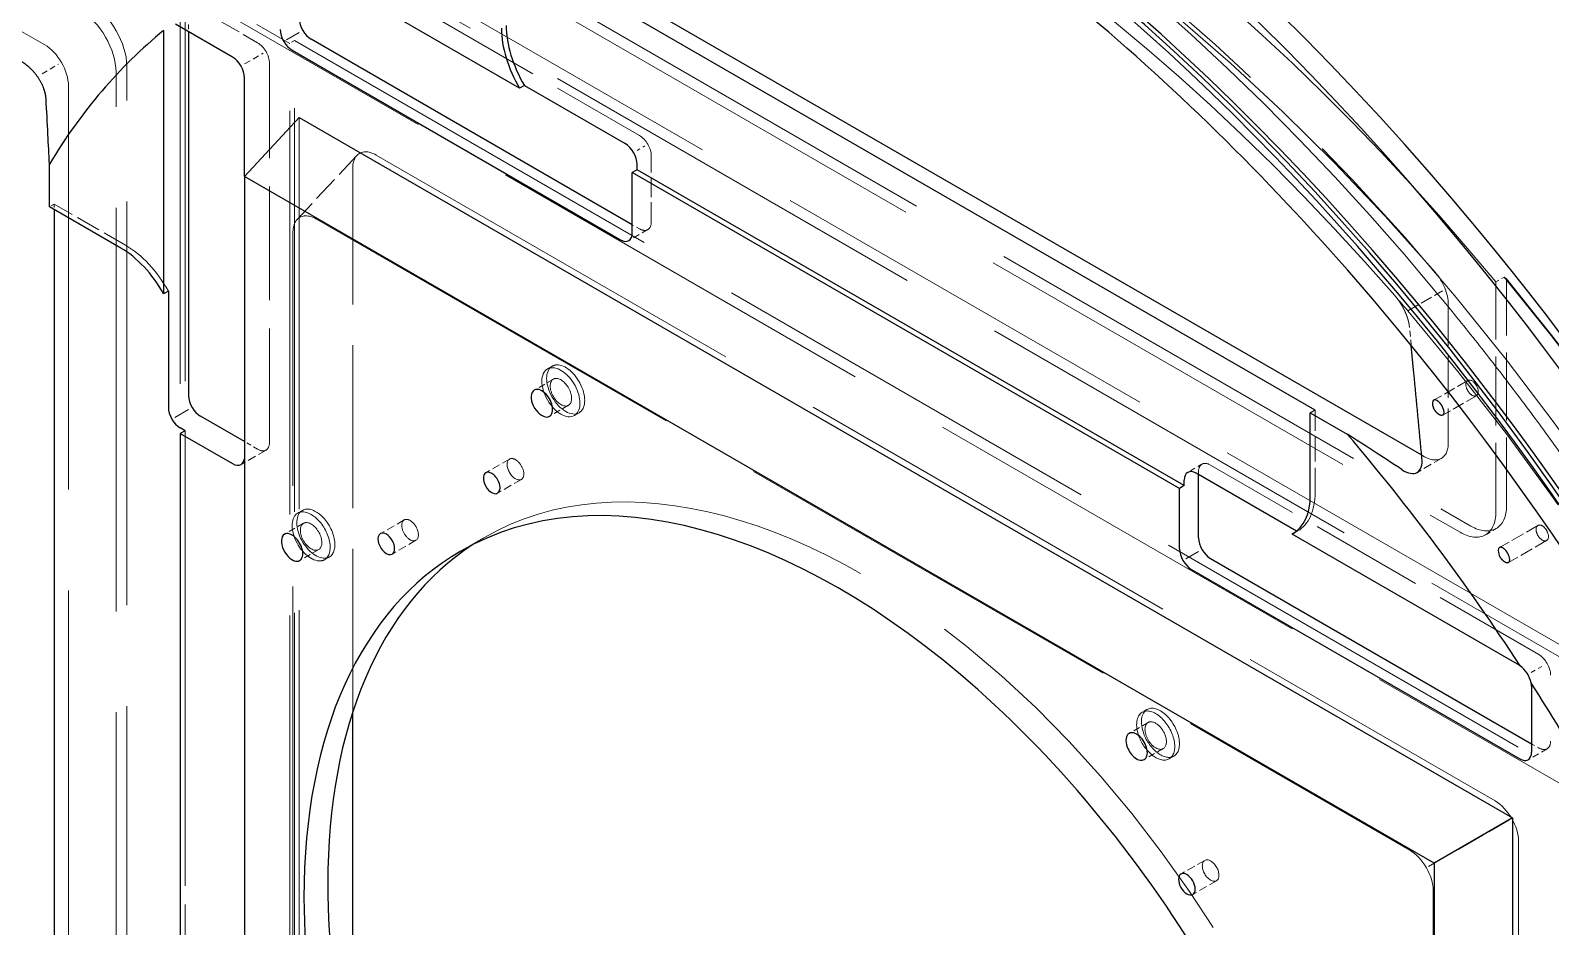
# Model space of a CAD drawing. Extents: x 0 to 894, y -8 to 586.
# Drawn here: x 54.64 to 99.82, y 524.55 to 551.19 of the extents above; entities that cross this region are included whole.
import ezdxf

# ---------------------------------------------------------------- set-up
doc = ezdxf.new("R2010")
doc.units = 0
doc.linetypes.add('DASHED', pattern=[15, 12, -3])
doc.layers.get('0').update_dxf_attribs({"lineweight": 13})

msp = doc.modelspace()

# ---------------------------------------------------------------- linework, layer by layer
at = {"color": 7, "linetype": 'DASHED', "lineweight": 13}
for p, q in [((106.6832, 528.7569), (55.7715, 558.1508)), ((100.6021, 532.6353), (62.489, 554.6399)), ((55.7715, 554.3949), (106.6832, 525.001)), ((59.0949, 552.6803), (59.0949, 508.6711)), ((59.2363, 552.7619), (59.2363, 508.7528)), ((70.2672, 551.7821), (97.1372, 536.2687)), ((70.5854, 551.9658), (97.4554, 536.4524)), ((62.3476, 506.7932), (62.3476, 550.8023)), ((62.489, 550.884), (100.6021, 528.8794)), ((62.489, 506.8748), (62.489, 550.884)), ((57.1857, 518.9181), (57.1857, 549.945)), ((57.5039, 519.1019), (57.5039, 550.1287)), ((55.7715, 549.5368), (55.7715, 520.9594)), ((62.6304, 506.9565), (62.6304, 548.5978)), ((64.9164, 547.4836), (98.1746, 528.282)), ((63.14, 545.5798), (95.6377, 526.8173)), ((62.4437, 507.6527), (62.4437, 545.1778)), ((98.871, 488.6726), (98.871, 527.0759)), ((96.334, 488.0861), (96.334, 525.6112))]:
    msp.add_line(p, q, dxfattribs=at)
at = {"color": 7, "linetype": 'DASHED', "lineweight": 13, "ltscale": 0.281691}
for p, q in [((62.984, 553.7009), (72.742, 548.0671)), ((61.7465, 538.9427), (61.7465, 550.2104)), ((99.4707, 532.6353), (89.7126, 538.2691))]:
    msp.add_line(p, q, dxfattribs=at)
at = {"color": 7, "lineweight": 25}
for p, q in [((69.1818, 549.4694), (62.4183, 553.3743)), ((95.9933, 538.5621), (71.3278, 552.8028)), ((92.8239, 539.9021), (70.9036, 552.5578)), ((60.6505, 550.3941), (58.9535, 551.3739)), ((58.5999, 551.1883), (58.6003, 551.1886)), ((58.5999, 551.1698), (58.5999, 543.3599)), ((59.3424, 551.1493), (59.3424, 540.3308)), ((72.5299, 545.4135), (62.984, 550.9248)), ((62.4183, 550.5982), (72.1764, 544.9644)), ((61.0041, 546.8548), (61.0041, 549.7817)), ((69.3232, 549.551), (69.1818, 549.4694)), ((69.3232, 549.551), (72.3178, 547.8221)), ((62.6304, 548.5978), (60.9996, 546.85)), ((62.6304, 548.5978), (98.6929, 527.7771)), ((55.2058, 545.9442), (55.2058, 547.213)), ((72.6713, 547.0465), (72.6713, 547.2098)), ((96.3639, 526.4325), (60.9996, 546.85)), ((60.9996, 546.85), (60.9996, 506.0149)), ((72.6713, 547.0465), (72.5299, 546.9648)), ((88.7934, 537.5751), (72.5299, 546.9648)), ((72.5299, 545.1685), (72.5299, 546.9648)), ((88.9348, 537.6567), (72.6713, 547.0465)), ((57.3271, 544.7194), (55.2058, 545.9442)), ((55.3472, 545.8625), (55.3472, 520.7144)), ((58.7413, 543.4416), (58.5999, 543.3599)), ((58.7413, 543.4416), (58.7413, 539.9838)), ((95.7608, 541.0023), (95.6812, 541.826)), ((60.9996, 538.9657), (59.6959, 539.7184)), ((92.8239, 539.9021), (92.6825, 539.8205)), ((92.6825, 537.371), (92.6825, 539.8205)), ((92.6825, 539.8205), (93.7813, 539.1861)), ((59.2363, 539.2897), (59.0949, 539.3714)), ((59.2363, 539.2897), (59.0949, 539.2081)), ((59.0949, 539.2081), (59.0949, 520.4287)), ((59.0949, 539.2081), (60.6505, 538.3099)), ((88.9348, 537.6567), (88.9348, 537.82)), ((92.273, 536.301), (89.2883, 538.0242)), ((89.3591, 536.1054), (89.3591, 537.9833)), ((88.9348, 537.6567), (88.7934, 537.5751)), ((88.7934, 535.7788), (88.7934, 537.5751)), ((92.1874, 536.2401), (92.1415, 536.2136)), ((98.905, 532.3087), (92.1415, 536.2136)), ((89.7126, 535.493), (99.2585, 529.9817)), ((89.1469, 535.1664), (98.905, 529.5326)), ((98.921, 532.2994), (98.9215, 532.2987)), ((99.2585, 531.7769), (99.2501, 531.7902)), ((99.2585, 531.6963), (99.2585, 529.7367)), ((64.2201, 519.8479), (64.2201, 530.9314)), ((98.6929, 527.7771), (96.3639, 526.4325)), ((98.6929, 527.7771), (98.6929, 486.1358)), ((96.3639, 526.4325), (96.3639, 485.5974))]:
    msp.add_line(p, q, dxfattribs=at)
at = {"color": 7, "linetype": 'DASHED', "lineweight": 13, "ltscale": 0.103034}
for p, q in [((51.4952, 552.8222), (55.0644, 550.7615)), ((96.7837, 543.0437), (96.7837, 538.9223))]:
    msp.add_line(p, q, dxfattribs=at)
at = {"color": 7, "linetype": 'DASHED', "lineweight": 13, "ltscale": 0.093897}
msp.add_line((62.3476, 550.8023), (59.0949, 552.6803), dxfattribs=at)
at = {"color": 7, "linetype": 'DASHED', "lineweight": 13, "ltscale": 0.04899}
for p, q in [((59.6959, 551.8025), (61.393, 550.8228)), ((73.0956, 545.4951), (73.0956, 547.4547))]:
    msp.add_line(p, q, dxfattribs=at)
at = {"color": 7, "linetype": 'DASHED', "lineweight": 13, "ltscale": 0.011227}
msp.add_line((59.3424, 551.5984), (59.3424, 551.1493), dxfattribs=at)
at = {"color": 7, "linetype": 'DASHED', "lineweight": 13, "ltscale": 6.1e-05}
msp.add_line((57.1884, 551.1713), (57.1905, 551.1726), dxfattribs=at)
at = {"color": 7, "lineweight": 13}
for p, q in [((62.6304, 551.1289), (62.2549, 550.9121)), ((59.3424, 539.9225), (58.9315, 539.6853)), ((89.3591, 535.6972), (88.9835, 535.4803))]:
    msp.add_line(p, q, dxfattribs=at)
at = {"color": 7, "linetype": 'DASHED', "lineweight": 13, "ltscale": 0.004082}
for p, q in [((62.489, 550.884), (62.3476, 550.8023)), ((55.3472, 546.0258), (55.2058, 545.9442)), ((55.3472, 546.0258), (55.3472, 545.8625)), ((70.15, 541.2073), (70.0086, 541.1256)), ((70.95, 539.8217), (70.8086, 539.74)), ((62.7254, 536.9207), (62.584, 536.839)), ((92.3061, 536.3082), (92.1647, 536.2265)), ((63.5254, 535.5351), (63.384, 535.4534)), ((87.8277, 531.0011), (87.6863, 530.9194)), ((88.6277, 529.6155), (88.4863, 529.5338))]:
    msp.add_line(p, q, dxfattribs=at)
at = {"color": 7, "linetype": 'DASHED', "lineweight": 13, "ltscale": 0.015944}
msp.add_line((61.0041, 550.19), (61.5564, 550.5088), dxfattribs=at)
at = {"color": 7, "linetype": 'DASHED', "lineweight": 13, "ltscale": 0.014089}
msp.add_line((54.9897, 549.9019), (55.4778, 550.1837), dxfattribs=at)
at = {"color": 7, "linetype": 'DASHED', "lineweight": 13, "ltscale": 0.006758}
msp.add_line((72.6713, 547.618), (72.9054, 547.7532), dxfattribs=at)
at = {"color": 7, "linetype": 'DASHED', "lineweight": 13, "ltscale": 0.065097}
msp.add_line((64.3459, 547.4732), (62.5695, 545.5693), dxfattribs=at)
at = {"color": 7, "linetype": 'DASHED', "lineweight": 13, "ltscale": 0.208518}
msp.add_line((61.0041, 538.5141), (61.0041, 546.8548), dxfattribs=at)
at = {"color": 7, "linetype": 'DASHED', "lineweight": 13, "ltscale": 0.403755}
msp.add_line((64.2201, 530.9314), (64.2201, 547.0816), dxfattribs=at)
at = {"color": 7, "linetype": 'DASHED', "lineweight": 13, "ltscale": 0.061237}
for p, q in [((57.4685, 544.8011), (55.3472, 546.0258)), ((92.8239, 537.4526), (92.8239, 539.9021))]:
    msp.add_line(p, q, dxfattribs=at)
at = {"color": 7, "linetype": 'DASHED', "lineweight": 13, "ltscale": 0.006124}
for p, q in [((72.742, 545.291), (72.5299, 545.4135)), ((99.2585, 529.9817), (99.4707, 529.8592))]:
    msp.add_line(p, q, dxfattribs=at)
at = {"color": 7, "linetype": 'DASHED', "lineweight": 13, "ltscale": 0.01633}
for p, q in [((72.992, 545.2662), (72.4264, 544.9396)), ((70.1836, 540.8225), (69.6179, 540.4959)), ((70.6336, 540.0431), (70.0679, 539.7165)), ((62.759, 536.5359), (62.1933, 536.2093)), ((63.209, 535.7565), (62.6433, 535.4299)), ((87.8613, 530.6163), (87.2956, 530.2897)), ((88.3113, 529.8369), (87.7456, 529.5103)), ((99.7207, 529.8344), (99.155, 529.5078))]:
    msp.add_line(p, q, dxfattribs=at)
at = {"color": 7, "linetype": 'DASHED', "lineweight": 13, "ltscale": 0.007144}
msp.add_line((98.1979, 543.7098), (98.4454, 543.8527), dxfattribs=at)
at = {"color": 7, "linetype": 'DASHED', "lineweight": 13, "ltscale": 0.170718}
msp.add_line((98.1979, 536.8811), (98.1979, 543.7098), dxfattribs=at)
at = {"color": 7, "linetype": 'DASHED', "lineweight": 13, "ltscale": 0.002198}
msp.add_line((98.5161, 543.8004), (98.4454, 543.8527), dxfattribs=at)
at = {"color": 7, "linetype": 'DASHED', "lineweight": 13, "ltscale": 0.16839}
msp.add_line((98.5161, 537.0648), (98.5161, 543.8004), dxfattribs=at)
at = {"color": 7, "linetype": 'DASHED', "lineweight": 13, "ltscale": 0.029596}
msp.add_line((95.5811, 542.8542), (96.6064, 543.4462), dxfattribs=at)
at = {"color": 7, "linetype": 'DASHED', "lineweight": 13, "ltscale": 0.013822}
msp.add_line((95.6812, 541.826), (95.6278, 542.3763), dxfattribs=at)
at = {"color": 7, "linetype": 'DASHED', "lineweight": 13, "ltscale": 0.029252}
msp.add_line((97.3608, 540.7805), (96.3475, 540.1954), dxfattribs=at)
at = {"color": 7, "linetype": 'DASHED', "lineweight": 13, "ltscale": 0.028927}
msp.add_line((97.6208, 540.3301), (96.6187, 539.7516), dxfattribs=at)
at = {"color": 7, "linetype": 'DASHED', "lineweight": 13, "ltscale": 0.469486}
msp.add_line((59.2363, 539.2897), (59.2363, 520.5103), dxfattribs=at)
at = {"color": 7, "linetype": 'DASHED', "lineweight": 13, "ltscale": 0.021433}
msp.add_line((61.643, 538.7138), (60.9005, 538.2852), dxfattribs=at)
at = {"color": 7, "linetype": 'DASHED', "lineweight": 13, "ltscale": 0.011355}
msp.add_line((61.393, 538.7386), (60.9996, 538.9657), dxfattribs=at)
at = {"color": 7, "linetype": 'DASHED', "lineweight": 13, "ltscale": 0.020412}
for p, q in [((68.8828, 538.4462), (68.1757, 538.0379)), ((69.2328, 537.84), (68.5257, 537.4317)), ((65.7502, 536.6375), (65.0431, 536.2293)), ((66.1002, 536.0313), (65.3931, 535.6231)), ((67.4313, 535.709), (68.1384, 536.1173)), ((89.5449, 526.5169), (88.8377, 526.1087)), ((89.8949, 525.9107), (89.1878, 525.5025))]:
    msp.add_line(p, q, dxfattribs=at)
at = {"color": 7, "linetype": 'DASHED', "lineweight": 13, "ltscale": 0.012247}
msp.add_line((89.4626, 538.2939), (89.0383, 538.0489), dxfattribs=at)
at = {"color": 7, "linetype": 'DASHED', "lineweight": 13, "ltscale": 0.020712}
msp.add_line((96.5766, 538.4645), (95.8591, 538.0503), dxfattribs=at)
at = {"color": 7, "linetype": 'DASHED', "lineweight": 13, "ltscale": 0.002403}
msp.add_line((96.0766, 538.5141), (95.9933, 538.5621), dxfattribs=at)
at = {"color": 7, "linetype": 'DASHED', "lineweight": 13, "ltscale": 0.002041}
msp.add_line((89.3591, 537.9833), (89.3591, 538.065), dxfattribs=at)
at = {"color": 7, "linetype": 'DASHED', "lineweight": 13, "ltscale": 0.009186}
msp.add_line((98.2054, 536.3781), (97.8872, 536.1944), dxfattribs=at)
at = {"color": 7, "linetype": 'DASHED', "lineweight": 13, "ltscale": 0.032983}
msp.add_line((99.4467, 536.4735), (98.3042, 535.8138), dxfattribs=at)
at = {"color": 7, "linetype": 'DASHED', "lineweight": 13, "ltscale": 0.002756}
msp.add_line((92.2829, 536.2953), (92.1874, 536.2401), dxfattribs=at)
at = {"color": 7, "linetype": 'DASHED', "lineweight": 13, "ltscale": 0.000286}
msp.add_line((92.2829, 536.2953), (92.273, 536.301), dxfattribs=at)
at = {"color": 7, "linetype": 'DASHED', "lineweight": 13, "ltscale": 0.032781}
msp.add_line((99.7068, 536.0231), (98.5712, 535.3675), dxfattribs=at)
at = {"color": 7, "linetype": 'DASHED', "lineweight": 13, "ltscale": 0.011103}
msp.add_line((99.2494, 532.0993), (99.6341, 532.3214), dxfattribs=at)
at = {"color": 7, "linetype": 'DASHED', "lineweight": 13, "ltscale": 0.06881}
msp.add_line((96.198, 526.3368), (98.5817, 527.7129), dxfattribs=at)
at = {"color": 7, "lineweight": 25}
msp.add_lwpolyline([(96.0019, 538.471, 0.000517), (95.7608, 541.0023)], format="xyb", dxfattribs=at)
for centre, radius, start, end in [((-337.5932, 527.9439), 393.2714, 2.937261, 3.091376), ((-322.605, 528.7143), 378.2634, 2.803133, 2.937069), ((-111.0795, 221.3423), 378.1436, 57.06291, 57.196888), ((-119.2861, 208.6765), 393.2357, 56.908642, 57.062771)]:
    msp.add_arc(centre, radius, start, end, dxfattribs=at)
for centre, major_axis, ratio, start_param, end_param in [((78.8232, 516.3054), (27.8, -48.151), 0.57735, 1.8561945, 3.141611), ((78.2575, 515.9788), (27.8, -48.151), 0.57735, 1.8561945, 3.141611), ((78.1514, 515.9175), (26, -45.0333), 0.57735, 0.0000184, 3.141611), ((78.2575, 515.9788), (26, -45.0333), 0.57735, 1.8561945, 3.141611), ((78.0807, 515.8767), (25.375, -43.9508), 0.57735, 2.3559928, 7.0688158), ((78.0807, 515.8767), (25.95, -44.9467), 0.57735, 5.4975854, 10.2104084), ((78.2575, 515.9788), (27.8, -48.151), 0.57735, 3.141611, 6.2832037), ((78.0807, 515.8767), (25.375, -43.9508), 0.57735, 1.8561945, 2.3559928), ((80.0252, 516.9994), (24, -41.5692), 0.57735, 3.4637961, 5.0216681), ((62.984, 551.3331), (0.25, -0.433), 0.57735, 3.9269908, 5.4977871), ((70.4086, 550.2308), (1.25, -2.1651), 0.57735, 3.9269908, 4.7307931), ((70.55, 550.3124), (-1.25, 2.1651), 0.57735, 0.7853982, 1.5892005), ((80.6616, 517.3668), (20.25, -35.074), 0.57735, 3.2356163, 3.4511086), ((58.9535, 550.9656), (0.25, -0.433), 0.57735, 3.8803299, 3.9269908), ((62.4183, 551.0065), (0.25, -0.433), 0.57735, 3.9269908, 5.4977871), ((60.6505, 549.9858), (0.25, -0.433), 0.57735, 0.7853982, 2.3561945), ((72.3178, 547.4139), (-0.25, 0.433), 0.57735, 3.9269908, 5.4977871), ((72.1764, 545.3726), (0.25, -0.433), 0.57735, 5.4977871, 6.2831853), ((72.1764, 545.3726), (0.25, -0.433), 0.57735, 0, 0.7853982), ((78.2575, 515.9788), (27.8, -48.151), 0.57735, 0.0000184, 1.8561945), ((78.8232, 516.3054), (27.8, -48.151), 0.57735, 0.0000184, 1.8561945), ((57.3271, 542.6782), (1.25, -2.1651), 0.57735, 1.5523922, 2.3561945), ((78.2575, 515.9788), (26, -45.0333), 0.57735, 0.0000184, 1.8561945), ((78.0807, 515.8767), (25.375, -43.9508), 0.57735, 0.7856305, 1.8561945), ((69.8429, 540.1062), (-0.225, 0.3897), 0.57735, 0.0000291, 2.8561945), ((69.8429, 540.1062), (-0.225, 0.3897), 0.57735, 3.1416217, 6.2832144), ((59.0949, 539.7796), (-0.25, 0.433), 0.57735, 0.7853982, 2.3561945), ((59.6959, 540.1266), (0.25, -0.433), 0.57735, 3.9269908, 5.4977871), ((96.4834, 539.9733), (0.1377, -0.2211), 0.482067, 3.1255376, 4.4098217), ((96.4834, 539.9733), (0.1369, -0.2207), 0.482383, 6.2680043, 7.5543133), ((69.8429, 540.1062), (-0.225, 0.3897), 0.57735, 2.8561945, 3.1416217), ((80.6616, 517.3668), (20.25, -35.074), 0.57735, 1.66482, 1.8803122), ((60.6505, 538.7182), (0.25, -0.433), 0.57735, 5.4977871, 6.2831853), ((60.6505, 538.7182), (0.25, -0.433), 0.57735, 0, 0.6266813), ((95.3408, 538.9014), (0.5244, -0.8475), 0.4828, 6.2684614, 7.0554137), ((78.6817, 516.2237), (-11.25, 19.4856), 0.57735, 3.1416325, 6.2832252), ((68.3507, 537.7348), (-0.175, 0.3031), 0.57735, 0.0000291, 1.2853982), ((68.3507, 537.7348), (-0.175, 0.3031), 0.57735, 1.2853982, 3.1416217), ((68.3507, 537.7348), (-0.175, 0.3031), 0.57735, 3.1416217, 6.2832144), ((89.2883, 537.6159), (-0.25, 0.433), 0.57735, 0, 0.7853982), ((89.2883, 537.6159), (-0.25, 0.433), 0.57735, 5.4977871, 6.2831853), ((95.334, 538.9116), (0.5313, -0.8576), 0.479956, 5.4863897, 6.2683165), ((90.9147, 538.3916), (1.25, -2.1651), 0.57735, 0.000016, 0.7853982), ((78.0807, 515.8767), (25.95, -44.9467), 0.57735, 3.9272231, 4.9977871), ((62.4183, 535.8196), (-0.225, 0.3897), 0.57735, 0.0000291, 2.8561945), ((62.4183, 535.8196), (-0.225, 0.3897), 0.57735, 3.1416217, 6.2832144), ((79.3888, 516.632), (11.25, -19.4856), 0.57735, 3.1730248, 3.9269908), ((65.2181, 535.9262), (-0.175, 0.3031), 0.57735, 0.0001016, 3.1416943), ((65.2181, 535.9262), (-0.175, 0.3031), 0.57735, 4.6887902, 6.2832869), ((65.2181, 535.9262), (-0.175, 0.3031), 0.57735, 3.1416943, 4.6887902), ((89.7126, 535.9013), (0.25, -0.433), 0.57735, 3.9269908, 5.4977871), ((90.9147, 538.3916), (1.25, -2.1651), 0.57735, 6.2647812, 6.2832013), ((78.6817, 516.2237), (-11.25, 19.4856), 0.57735, 0.0000398, 0.7853982), ((89.1469, 535.5747), (0.25, -0.433), 0.57735, 3.9269908, 5.4977871), ((98.4381, 535.5904), (0.135, -0.2227), 0.480202, 3.1314678, 4.4156805), ((98.4381, 535.5904), (0.1341, -0.2223), 0.480718, 6.2739618, 7.560494), ((62.4183, 535.8196), (-0.225, 0.3897), 0.57735, 2.8561945, 3.1416217), ((98.905, 531.9004), (0.25, -0.433), 0.57735, 2.3095336, 2.3561945), ((98.938, 531.9194), (0.2549, -0.4307), 0.481298, 1.0006616, 2.3037759), ((98.905, 531.9004), (0.25, -0.433), 0.57735, 0.7853982, 1.0050775), ((80.6616, 517.3668), (20.25, -35.074), 0.57735, 1.4921706, 1.6494221), ((87.5206, 529.9), (-0.225, 0.3897), 0.57735, 0.0000291, 1.2853982), ((87.5206, 529.9), (-0.225, 0.3897), 0.57735, 3.1416217, 6.2832144), ((87.5206, 529.9), (-0.225, 0.3897), 0.57735, 1.2853982, 3.1416217), ((98.905, 529.9409), (0.25, -0.433), 0.57735, 0, 0.7853982), ((98.905, 529.9409), (0.25, -0.433), 0.57735, 5.4977871, 6.2831853), ((89.0128, 525.8056), (-0.175, 0.3031), 0.57735, 0.0001016, 3.1179939), ((89.0128, 525.8056), (-0.175, 0.3031), 0.57735, 3.1416943, 6.2832869), ((79.3888, 516.632), (11.25, -19.4856), 0.57735, 3.9269908, 6.2517532), ((89.0128, 525.8056), (-0.175, 0.3031), 0.57735, 3.1179939, 3.1416943), ((78.6817, 516.2237), (-11.25, 19.4856), 0.57735, 0.7853982, 3.1416325)]:
    msp.add_ellipse(centre, major_axis=major_axis, ratio=ratio, start_param=start_param, end_param=end_param, dxfattribs=at)
at = {"color": 7, "linetype": 'DASHED', "lineweight": 13}
for centre, major_axis, ratio, start_param, end_param in [((78.8232, 516.3054), (27.8, -48.151), 0.57735, 3.141611, 6.2832037), ((81.2273, 517.6934), (25, -43.3013), 0.57735, 1.8555398, 2.7031114), ((78.2575, 515.9788), (26, -45.0333), 0.57735, 3.141611, 6.2832037), ((81.2273, 517.6934), (24, -41.5692), 0.57735, 1.8929997, 2.6586575), ((80.1667, 517.081), (25, -43.3013), 0.57735, 3.141611, 6.2832037), ((79.3364, 516.8704), (25.7423, -44.2212), 0.572459, 1.8525811, 2.3560987), ((80.1667, 517.081), (25, -43.3013), 0.57735, 0.7856305, 2.3559928), ((80.0252, 516.9994), (24, -41.5692), 0.57735, 1.8929997, 2.3559928), ((56.125, 550.5574), (0.75, -1.299), 0.57735, 0.7853982, 2.3561945), ((56.4432, 550.7411), (0.75, -1.299), 0.57735, 0.7853982, 2.3561945), ((61.393, 550.4145), (0.25, -0.433), 0.57735, 0.7853982, 2.3561945), ((55.0644, 549.945), (0.5, -0.866), 0.57735, 0.7853982, 2.3561945), ((72.742, 547.6588), (0.25, -0.433), 0.57735, 0.7853982, 2.3561945), ((64.9382, 546.642), (0.5154, -0.8926), 0.560183, 3.3109238, 3.9118397), ((64.9381, 546.6419), (0.5153, -0.8927), 0.560168, 2.3713505, 3.310965), ((63.1618, 544.7382), (0.5154, -0.8926), 0.560183, 3.3109238, 3.9118397), ((63.1617, 544.7381), (0.5153, -0.8927), 0.560168, 2.3713505, 3.310965), ((72.742, 545.6992), (0.25, -0.433), 0.57735, 0, 0.7853982), ((72.742, 545.6992), (0.25, -0.433), 0.57735, 5.4977871, 6.2831853), ((57.4685, 542.7599), (-1.25, 2.1651), 0.57735, 4.6939848, 5.4977871), ((96.0766, 543.4519), (0.5, -0.866), 0.57735, 0.7853982, 1.8929997), ((81.4748, 517.8363), (25, -43.3013), 0.57735, 1.1323151, 1.8555398), ((81.5455, 517.8771), (24.95, -43.2147), 0.57735, 1.1330397, 1.8544429), ((80.0252, 516.9994), (-24, 41.5692), 0.57735, 5.0216681, 5.0345924), ((80.0252, 516.9994), (24, -41.5692), 0.57735, 1.0878612, 1.8800754), ((70.4086, 540.4328), (-0.4, 0.6928), 0.57735, 0.0000291, 3.1416217), ((70.55, 540.5145), (-0.4, 0.6928), 0.57735, 0.0000291, 3.1416217), ((70.4086, 540.4328), (-0.4, 0.6928), 0.57735, 5.9977871, 6.2832144), ((70.4086, 540.4328), (-0.4, 0.6928), 0.57735, 3.1416217, 5.9977871), ((70.55, 540.5145), (-0.4, 0.6928), 0.57735, 5.9977871, 6.2832144), ((70.55, 540.5145), (-0.4, 0.6928), 0.57735, 3.1416217, 5.9977871), ((70.4086, 540.4328), (-0.225, 0.3897), 0.57735, 0.0000291, 3.1416217), ((70.4086, 540.4328), (-0.225, 0.3897), 0.57735, 5.9977871, 6.2832144), ((70.4086, 540.4328), (-0.225, 0.3897), 0.57735, 3.1416217, 5.9977871), ((97.4908, 540.5553), (0.13, -0.2252), 0.57735, 3.1416217, 4.4269908), ((97.4908, 540.5553), (0.13, -0.2252), 0.57735, 4.4269908, 6.2832144), ((97.4908, 540.5553), (0.13, -0.2252), 0.57735, 0.0000291, 3.1416217), ((61.393, 539.1469), (0.25, -0.433), 0.57735, 5.4977871, 6.2831853), ((61.393, 539.1469), (0.25, -0.433), 0.57735, 0, 0.7853982), ((96.0766, 539.3306), (0.5, -0.866), 0.57735, 0, 0.7853982), ((60.6505, 538.7182), (0.25, -0.433), 0.57735, 0.6266813, 0.7853982), ((79.3888, 516.632), (11.25, -19.4856), 0.57735, 0.0000398, 3.1416325), ((69.0578, 538.1431), (-0.175, 0.3031), 0.57735, 0.0000291, 3.1416217), ((69.0578, 538.1431), (-0.175, 0.3031), 0.57735, 4.4269908, 6.2832144), ((69.0578, 538.1431), (-0.175, 0.3031), 0.57735, 3.1416217, 4.4269908), ((89.7126, 537.8609), (0.25, -0.433), 0.57735, 3.1415927, 3.9269908), ((89.7126, 537.8609), (0.25, -0.433), 0.57735, 2.3561945, 3.1415927), ((96.0766, 539.3306), (0.5, -0.866), 0.57735, 5.4977871, 6.2831853), ((91.0561, 538.4732), (-1.25, 2.1651), 0.57735, 3.1416087, 3.9269908), ((78.1514, 515.9175), (26, -45.0333), 0.57735, 3.9272231, 5.4975854), ((62.984, 536.1462), (-0.4, 0.6928), 0.57735, 0.0000291, 2.8561945), ((63.1254, 536.2279), (-0.4, 0.6928), 0.57735, 0.0000291, 2.8561945), ((62.984, 536.1462), (-0.4, 0.6928), 0.57735, 3.1416217, 6.2832144), ((63.1254, 536.2279), (-0.4, 0.6928), 0.57735, 3.1416217, 6.2832144), ((97.1372, 537.4934), (0.75, -1.299), 0.57735, 0, 0.7853982), ((97.4554, 537.6772), (0.75, -1.299), 0.57735, 0, 0.7853982), ((62.984, 536.1462), (-0.225, 0.3897), 0.57735, 0.0000291, 3.1416217), ((62.984, 536.1462), (-0.225, 0.3897), 0.57735, 5.9977871, 6.2832144), ((62.984, 536.1462), (-0.225, 0.3897), 0.57735, 3.1416217, 5.9977871), ((65.9252, 536.3344), (-0.175, 0.3031), 0.57735, 0.0001016, 3.1416943), ((65.9252, 536.3344), (-0.175, 0.3031), 0.57735, 4.6887902, 6.2832869), ((65.9252, 536.3344), (-0.175, 0.3031), 0.57735, 3.1416943, 4.6887902), ((97.4554, 537.6772), (0.75, -1.299), 0.57735, 5.4977871, 6.2831853), ((99.5767, 536.2483), (0.13, -0.2252), 0.57735, 3.1416217, 6.2832144), ((99.5767, 536.2483), (0.13, -0.2252), 0.57735, 1.2853982, 3.1416217), ((79.3888, 516.632), (11.25, -19.4856), 0.57735, 3.1416325, 3.1730248), ((91.0561, 538.4732), (-1.25, 2.1651), 0.57735, 3.1231885, 3.1416087), ((97.1372, 537.4934), (0.75, -1.299), 0.57735, 5.4977871, 6.2831853), ((99.5767, 536.2483), (0.13, -0.2252), 0.57735, 0.0000291, 1.2853982), ((62.984, 536.1462), (-0.4, 0.6928), 0.57735, 2.8561945, 3.1416217), ((63.1254, 536.2279), (-0.4, 0.6928), 0.57735, 2.8561945, 3.1416217), ((99.4707, 532.227), (0.25, -0.433), 0.57735, 0.7853982, 2.3561945), ((88.0863, 530.2266), (-0.4, 0.6928), 0.57735, 0.0000291, 1.2853982), ((88.2277, 530.3083), (-0.4, 0.6928), 0.57735, 0.0000291, 1.2853982), ((88.0863, 530.2266), (-0.4, 0.6928), 0.57735, 3.1416217, 6.2832144), ((88.2277, 530.3083), (-0.4, 0.6928), 0.57735, 3.1416217, 6.2832144), ((88.0863, 530.2266), (-0.225, 0.3897), 0.57735, 0.0000291, 3.1416217), ((88.0863, 530.2266), (-0.225, 0.3897), 0.57735, 4.4269908, 6.2832144), ((88.0863, 530.2266), (-0.4, 0.6928), 0.57735, 1.2853982, 3.1416217), ((88.2277, 530.3083), (-0.4, 0.6928), 0.57735, 1.2853982, 3.1416217), ((88.0863, 530.2266), (-0.225, 0.3897), 0.57735, 3.1416217, 4.4269908), ((99.4707, 530.2675), (0.25, -0.433), 0.57735, 0, 0.7853982), ((99.4707, 530.2675), (0.25, -0.433), 0.57735, 5.4977871, 6.2831853), ((98.153, 527.4654), (0.5, -0.866), 0.595025, 0.8004701, 2.3411187), ((89.7199, 526.2138), (-0.175, 0.3031), 0.57735, 0.0001016, 3.1179939), ((89.7199, 526.2138), (-0.175, 0.3031), 0.57735, 3.1416943, 6.2832869), ((95.616, 526.0007), (0.5, -0.866), 0.595025, 0.8004701, 2.3411187), ((89.7199, 526.2138), (-0.175, 0.3031), 0.57735, 3.1179939, 3.1416943)]:
    msp.add_ellipse(centre, major_axis=major_axis, ratio=ratio, start_param=start_param, end_param=end_param, dxfattribs=at)
for points, degree, knots in [([(61.2288, 489.2749), (61.1713, 489.3527), (61.0562, 489.5083), (60.8837, 489.7417), (60.7112, 489.9751), (60.5389, 490.2084), (60.3666, 490.4417), (60.1945, 490.675), (60.0225, 490.9084), (59.8505, 491.142), (59.6787, 491.3757), (59.5069, 491.6097), (59.3352, 491.8439), (59.1636, 492.0784), (58.9922, 492.3132), (58.8209, 492.5482), (58.6498, 492.7834), (58.479, 493.0188), (58.3084, 493.2545), (58.1381, 493.4905), (57.968, 493.7267), (57.7983, 493.9632), (57.629, 494.2), (57.4599, 494.4371), (57.2912, 494.6746), (57.1229, 494.9124), (56.9549, 495.1506), (56.7874, 495.3891), (56.6203, 495.6281), (56.4536, 495.8675), (56.2873, 496.1073), (56.1216, 496.3475), (55.9563, 496.5882), (55.7916, 496.8293), (55.6274, 497.0709), (55.4638, 497.3129), (55.3008, 497.5554), (55.1384, 497.7984), (54.9766, 498.0418), (54.8155, 498.2858), (54.655, 498.5303), (54.4953, 498.7753), (54.3362, 499.0209), (54.1779, 499.267), (54.0203, 499.5136), (53.8636, 499.7608), (53.7076, 500.0086), (53.5524, 500.257), (53.3981, 500.5059), (53.2445, 500.7556), (53.0914, 501.0066), (52.9384, 501.2595), (52.7854, 501.5146), (52.6328, 501.7714), (52.4812, 502.0288), (52.3313, 502.2857), (52.1834, 502.5417), (52.0373, 502.7971), (51.8926, 503.0525), (51.749, 503.3083), (51.6064, 503.5648), (51.4649, 503.8219), (51.3244, 504.0795), (51.185, 504.3378), (51.0467, 504.5965), (50.9093, 504.8558), (50.7731, 505.1156), (50.6379, 505.376), (50.5037, 505.6368), (50.3706, 505.8981), (50.2385, 506.1598), (50.1074, 506.422), (49.9775, 506.6846), (49.8485, 506.9477), (49.7206, 507.2111), (49.5938, 507.4749), (49.468, 507.7391), (49.3432, 508.0037), (49.2195, 508.2686), (49.0969, 508.5339), (48.9753, 508.7995), (48.8547, 509.0653), (48.7352, 509.3315), (48.6167, 509.598), (48.4992, 509.8647), (48.3828, 510.1317), (48.2675, 510.3989), (48.1531, 510.6664), (48.0399, 510.934), (47.9276, 511.2019), (47.8164, 511.47), (47.7062, 511.7382), (47.5971, 512.0066), (47.489, 512.2752), (47.382, 512.5439), (47.2759, 512.8128), (47.1709, 513.0817), (47.067, 513.3508), (46.964, 513.62), (46.8622, 513.8892), (46.7613, 514.1585), (46.6615, 514.4279), (46.5627, 514.6974), (46.4649, 514.9668), (46.3681, 515.2364), (46.2722, 515.5065), (46.1769, 515.7778), (46.0821, 516.0505), (45.988, 516.3244), (45.8948, 516.5986), (45.8029, 516.8722), (45.7124, 517.1445), (45.6234, 517.4153), (45.5359, 517.6851), (45.4494, 517.9542), (45.3641, 518.2233), (45.2798, 518.4922), (45.1965, 518.761), (45.1142, 519.0297), (45.033, 519.2983), (44.9529, 519.5668), (44.8738, 519.8351), (44.7958, 520.1033), (44.7188, 520.3714), (44.6428, 520.6393), (44.568, 520.907), (44.4942, 521.1745), (44.4215, 521.4419), (44.3498, 521.7091), (44.2792, 521.9761), (44.2097, 522.2428), (44.1413, 522.5094), (44.074, 522.7758), (44.0077, 523.0419), (43.9426, 523.3078), (43.8785, 523.5735), (43.8156, 523.8389), (43.7537, 524.104), (43.693, 524.3689), (43.6333, 524.6336), (43.5748, 524.8979), (43.5174, 525.162), (43.4611, 525.4257), (43.4059, 525.6892), (43.3518, 525.9524), (43.2989, 526.2152), (43.2471, 526.4777), (43.1964, 526.7399), (43.1469, 527.0018), (43.0985, 527.2633), (43.0512, 527.5244), (43.005, 527.7855), (42.9599, 528.0471), (42.9155, 528.3101), (42.872, 528.5755), (42.8291, 528.8435), (42.787, 529.1142), (42.7458, 529.3874), (42.7055, 529.6624), (42.6663, 529.9385), (42.6284, 530.215), (42.5918, 530.4909), (42.5567, 530.7653), (42.5232, 531.0374), (42.4913, 531.3066), (42.4611, 531.5723), (42.4324, 531.8345), (42.4054, 532.0931), (42.3798, 532.3487), (42.3556, 532.6022), (42.3327, 532.8544), (42.311, 533.1058), (42.2905, 533.3568), (42.2711, 533.6072), (42.253, 533.857), (42.2361, 534.1063), (42.2203, 534.355), (42.2057, 534.6032), (42.1923, 534.8507), (42.1801, 535.0977), (42.1691, 535.3441), (42.1593, 535.5898), (42.1507, 535.835), (42.1432, 536.0795), (42.1369, 536.3234), (42.1319, 536.5666), (42.128, 536.8093), (42.1252, 537.0512), (42.1237, 537.2925), (42.1234, 537.5331), (42.1242, 537.7731), (42.1262, 538.0123), (42.1294, 538.2509), (42.1338, 538.4887), (42.1393, 538.7259), (42.1461, 538.9623), (42.154, 539.198), (42.1631, 539.433), (42.1733, 539.6672), (42.1848, 539.9007), (42.1974, 540.1335), (42.2112, 540.3654), (42.2262, 540.5966), (42.2423, 540.827), (42.2597, 541.0567), (42.2782, 541.2855), (42.2978, 541.5136), (42.3187, 541.7408), (42.3407, 541.9672), (42.3639, 542.1926), (42.3882, 542.4166), (42.4135, 542.6383), (42.4396, 542.8568), (42.4665, 543.0717), (42.4941, 543.2825), (42.5222, 543.4892), (42.5509, 543.6919), (42.5802, 543.8908), (42.61, 544.0864), (42.6405, 544.2791), (42.6716, 544.4696), (42.7034, 544.6585), (42.7361, 544.8465), (42.7698, 545.0343), (42.8045, 545.2225), (42.8406, 545.4116), (42.878, 545.6023), (42.9168, 545.7949), (42.9573, 545.9896), (42.9995, 546.1867), (43.0433, 546.386), (43.0889, 546.5874), (43.1362, 546.7903), (43.185, 546.9941), (43.2353, 547.1979), (43.2867, 547.4012), (43.3393, 547.6034), (43.3931, 547.8047), (43.448, 548.0049), (43.504, 548.2041), (43.5611, 548.4023), (43.6194, 548.5995), (43.6788, 548.7956), (43.7394, 548.9907), (43.8011, 549.1847), (43.8638, 549.3777), (43.9277, 549.5696), (43.9928, 549.7604), (44.0589, 549.9502), (44.1262, 550.1389), (44.1945, 550.3265), (44.264, 550.513), (44.3346, 550.6984), (44.4063, 550.8827), (44.479, 551.0659), (44.5529, 551.248), (44.6279, 551.4289), (44.704, 551.6087), (44.7812, 551.7874), (44.8594, 551.965), (44.9388, 552.1414), (45.0192, 552.3167), (45.1007, 552.4908), (45.1833, 552.6637), (45.267, 552.8355), (45.3518, 553.0061), (45.4376, 553.1755), (45.5245, 553.3437), (45.6125, 553.5107), (45.7016, 553.6766), (45.7917, 553.8412), (45.8829, 554.0046), (45.9749, 554.1664), (46.0674, 554.326), (46.1601, 554.483), (46.2527, 554.637), (46.3454, 554.7882), (46.4381, 554.937), (46.5314, 555.0838), (46.6254, 555.2294), (46.7207, 555.3742), (46.8176, 555.519), (46.9164, 555.664), (47.0174, 555.8095), (47.1204, 555.9553), (47.2253, 556.1009), (47.3316, 556.2459), (47.4391, 556.3898), (47.5475, 556.5324), (47.657, 556.6736), (47.7675, 556.8136), (47.8789, 556.9523), (47.9914, 557.0896), (48.1049, 557.2257), (48.2193, 557.3604), (48.3348, 557.4938), (48.4512, 557.6259), (48.5686, 557.7567), (48.6869, 557.8861), (48.8063, 558.0142), (48.9266, 558.141), (49.0478, 558.2664), (49.17, 558.3905), (49.2932, 558.5132), (49.4173, 558.6346), (49.5423, 558.7546), (49.6683, 558.8733), (49.7952, 558.9906), (49.9231, 559.1065), (50.0519, 559.2211), (50.1816, 559.3342), (50.3122, 559.446), (50.4437, 559.5565), (50.5761, 559.6655), (50.7095, 559.7731), (50.8437, 559.8794), (50.9789, 559.9842), (51.1149, 560.0877), (51.2518, 560.1897), (51.3896, 560.2904), (51.5283, 560.3896), (51.6679, 560.4874), (51.8083, 560.5838), (51.9496, 560.6788), (52.0918, 560.7723), (52.2349, 560.8645), (52.3788, 560.9551), (52.5234, 561.0443), (52.6686, 561.1319), (52.8137, 561.2175), (52.9583, 561.3009), (53.1022, 561.382), (53.2454, 561.4611), (53.3884, 561.5382), (53.5316, 561.6136), (53.6754, 561.6878), (53.8206, 561.7608), (53.9675, 561.8331), (54.1166, 561.9047), (54.268, 561.9756), (54.4216, 562.0457), (54.577, 562.1148), (54.7336, 562.1826), (54.8911, 562.249), (55.0493, 562.314), (55.2083, 562.3774), (55.368, 562.4393), (55.5283, 562.4997), (55.6894, 562.5586), (55.8511, 562.616), (56.0136, 562.6719), (56.1766, 562.7263), (56.3404, 562.7792), (56.5047, 562.8306), (56.6697, 562.8805), (56.8354, 562.9289), (57.0017, 562.9757), (57.1686, 563.0211), (57.3362, 563.065), (57.5044, 563.1074), (57.6733, 563.1483), (57.8428, 563.1876), (58.0129, 563.2255), (58.1837, 563.2619), (58.3551, 563.2969), (58.5272, 563.3303), (58.7, 563.3622), (58.8734, 563.3926), (59.0474, 563.4216), (59.2221, 563.449), (59.3975, 563.475), (59.5736, 563.4994), (59.7503, 563.5224), (59.9278, 563.5438), (60.1058, 563.5637), (60.2846, 563.5822), (60.464, 563.5991), (60.6441, 563.6145), (60.8248, 563.6284), (61.0062, 563.6407), (61.1882, 563.6516), (61.3709, 563.6609), (61.5542, 563.6686), (61.7381, 563.6748), (61.9226, 563.6795), (62.1077, 563.6826), (62.2933, 563.6842), (62.4794, 563.6843), (62.6662, 563.6828), (62.8534, 563.6797), (63.0412, 563.6751), (63.2294, 563.6689), (63.4182, 563.6611), (63.6076, 563.6518), (63.7974, 563.641), (63.9877, 563.6286), (64.1785, 563.6147), (64.3698, 563.5992), (64.5615, 563.5822), (64.7538, 563.5636), (64.9465, 563.5435), (65.1396, 563.5218), (65.3332, 563.4987), (65.5273, 563.474), (65.7219, 563.4478), (65.9169, 563.42), (66.1126, 563.3907), (66.3089, 563.3599), (66.5058, 563.3274), (66.7033, 563.2935), (66.9015, 563.2579), (67.1003, 563.2208), (67.2998, 563.1822), (67.4999, 563.1419), (67.7006, 563.1001), (67.9019, 563.0567), (68.1037, 563.0118), (68.306, 562.9653), (68.5088, 562.9173), (68.712, 562.8677), (68.9156, 562.8166), (69.1195, 562.764), (69.3237, 562.7099), (69.5282, 562.6543), (69.7329, 562.5972), (69.9377, 562.5387), (70.1427, 562.4787), (70.3477, 562.4174), (70.5528, 562.3546), (70.7579, 562.2904), (70.963, 562.2249), (71.1681, 562.158), (71.3732, 562.0898), (71.5782, 562.0202), (71.7831, 561.9493), (71.988, 561.8771), (72.193, 561.8035), (72.3979, 561.7286), (72.6029, 561.6524), (72.808, 561.5748), (73.0132, 561.4959), (73.2186, 561.4155), (73.4241, 561.3339), (73.6297, 561.2508), (73.8355, 561.1665), (74.0414, 561.0807), (74.2473, 560.9937), (74.4534, 560.9053), (74.6595, 560.8156), (74.8657, 560.7245), (75.0719, 560.6322), (75.2782, 560.5385), (75.4845, 560.4435), (75.6909, 560.3471), (75.8973, 560.2494), (76.1038, 560.1503), (76.3104, 560.0499), (76.5171, 559.948), (76.7239, 559.8448), (76.9308, 559.7402), (77.1378, 559.6342), (77.3449, 559.5267), (77.5522, 559.4178), (77.7595, 559.3076), (77.9669, 559.1958), (78.1744, 559.0827), (78.3819, 558.9681), (78.5894, 558.8521), (78.797, 558.7347), (79.0047, 558.6158), (79.2123, 558.4955), (79.42, 558.3738), (79.6277, 558.2505), (79.8355, 558.1258), (80.0432, 557.9997), (80.2509, 557.8721), (80.4586, 557.743), (80.6663, 557.6124), (80.8739, 557.4804), (81.0812, 557.3471), (81.288, 557.2125), (81.4944, 557.0767), (81.7006, 556.9395), (81.9068, 556.8008), (82.1133, 556.6603), (82.3202, 556.5181), (82.5273, 556.374), (82.734, 556.2286), (82.9396, 556.0825), (83.1437, 555.9358), (83.3499, 555.7859), (83.5507, 555.6385), (83.7732, 555.473), (83.9104, 555.3707), (84.226, 555.1307), (84.1311, 555.203), (84.1138, 555.2161)], 3, [0, 0, 0, 0, 2.9033825, 5.805967, 8.7075203, 11.6080725, 14.5078588, 17.4072612, 20.3067492, 23.2068201, 26.1079386, 29.0104759, 31.9146484, 34.8204554, 37.7276168, 40.6355947, 43.5441223, 46.4531323, 49.3625919, 52.2724974, 55.1828692, 58.0937473, 61.005186, 63.9172488, 66.8300034, 69.7435162, 72.6578473, 75.5730447, 78.4891392, 81.4061388, 84.3240229, 87.242737, 90.1621874, 93.0822899, 96.0030309, 98.9244042, 101.8464033, 104.7690218, 107.6922528, 110.6160895, 113.5405251, 116.4655529, 119.3911659, 122.3173574, 125.2441205, 128.1714482, 131.0993335, 134.0277694, 136.9567482, 139.8862643, 142.821407, 145.7766424, 148.7544538, 151.7461669, 154.7376589, 157.7150745, 160.6705464, 163.6079178, 166.5417561, 169.4758915, 172.410241, 175.3447212, 178.2792477, 181.2137362, 184.1481018, 187.0822596, 190.0161244, 192.9496111, 195.882635, 198.815111, 201.7469549, 204.6780823, 207.6084095, 210.5378533, 213.4663306, 216.3937593, 219.3200576, 222.2451446, 225.1689396, 228.0913631, 231.0123358, 233.9317794, 236.8496163, 239.7657696, 242.6801626, 245.5927181, 248.5033592, 251.4120089, 254.318591, 257.2230292, 260.1252478, 263.0251712, 265.9227243, 268.8178319, 271.7104195, 274.6004125, 277.4877366, 280.372318, 283.2540826, 286.132957, 289.0088678, 291.8817416, 294.7515054, 297.6180864, 300.4814118, 303.3444293, 306.2182998, 309.106878, 312.0056387, 314.9051792, 317.7946976, 320.6654449, 323.5141489, 326.346391, 329.1728653, 331.9953413, 334.8137717, 337.6281091, 340.4383062, 343.2443161, 346.0460918, 348.8435865, 351.6367537, 354.4255468, 357.2099196, 359.989826, 362.7652201, 365.536056, 368.3022884, 371.0638717, 373.820761, 376.5729112, 379.3202777, 382.0628159, 384.8004818, 387.5332311, 390.2610202, 392.9838055, 395.7015438, 398.414192, 401.1217074, 403.8240476, 406.5211703, 409.2130336, 411.8995958, 414.5808158, 417.2566524, 419.9270649, 422.5920129, 425.2514564, 427.9053556, 430.5538823, 433.2041895, 435.8691022, 438.556897, 441.2713273, 444.0123123, 446.7766199, 449.5585425, 452.3505655, 455.1440277, 457.9297721, 460.6987871, 463.4428376, 466.155086, 468.8307029, 471.4674679, 474.0663622, 476.6321515, 479.1739607, 481.7044275, 484.2285503, 486.7463399, 489.2577682, 491.7628076, 494.2614309, 496.7536113, 499.2393224, 501.7185384, 504.1912338, 506.6573837, 509.1169635, 511.5699492, 514.0163171, 516.4560443, 518.889108, 521.3154861, 523.7351569, 526.1480994, 528.5542928, 530.953717, 533.3463526, 535.7321803, 538.1111816, 540.4833386, 542.8486338, 545.2070504, 547.5585721, 549.9031831, 552.2408684, 554.5716134, 556.8954042, 559.2122276, 561.5220709, 563.824922, 566.1207697, 568.4096032, 570.6914126, 572.9661885, 575.2338835, 577.4901992, 579.7242505, 581.9273415, 584.0937006, 586.2201622, 588.3058547, 590.3518951, 592.3610898, 594.3376411, 596.2868597, 598.2148823, 600.1283934, 602.0343515, 603.9397202, 605.8512012, 607.7749734, 609.7164344, 611.6799473, 613.6685914, 615.6839192, 617.7257175, 619.7917759, 621.8776603, 623.9764928, 626.0787432, 628.1754916, 630.2653732, 632.3484116, 634.4246313, 636.4940577, 638.556717, 640.6126364, 642.661844, 644.7043688, 646.7402408, 648.7694908, 650.7921508, 652.8082536, 654.8178331, 656.820924, 658.8175624, 660.807785, 662.7916299, 664.7691361, 666.7403435, 668.7052934, 670.6640281, 672.616591, 674.5630264, 676.5033801, 678.4376989, 680.3660307, 682.2884247, 684.2049313, 686.1156019, 688.0204894, 689.9196478, 691.8131323, 693.7009996, 695.5833074, 697.4601148, 699.3314823, 701.1958516, 703.0437823, 704.8675587, 706.6645514, 708.4362031, 710.1870287, 711.9236331, 713.6537445, 715.385264, 717.1253272, 718.8793809, 720.6502709, 722.4373451, 724.2355683, 726.0352576, 727.8308006, 729.6221225, 731.4093078, 733.1924418, 734.9716107, 736.7469018, 738.5184029, 740.2862026, 742.0503907, 743.8110576, 745.5682943, 747.322193, 749.0728464, 750.8203483, 752.5647929, 754.3062754, 756.0448918, 757.7807388, 759.5139139, 761.2445152, 762.9726417, 764.6983929, 766.4218694, 768.1431721, 769.8624029, 771.579664, 773.2950587, 775.0086908, 776.7206645, 778.431085, 780.1400578, 781.8476893, 783.5540862, 785.2593561, 786.9636068, 788.6669468, 790.3694853, 792.0713318, 793.7725962, 795.4733892, 797.1738211, 798.87154, 800.5580798, 802.2278339, 803.8792705, 805.5141229, 807.1365829, 808.7524956, 810.3685555, 811.9915015, 813.6273112, 815.2803932, 816.9527758, 818.6432919, 820.3467583, 822.0545917, 823.7636462, 825.4738754, 827.1852623, 828.8978089, 830.6115353, 832.3264781, 834.0426902, 835.7602391, 837.4792065, 839.199687, 840.9217873, 842.645625, 844.371328, 846.0990334, 847.8288866, 849.56104, 851.2956527, 853.0328888, 854.7729171, 856.5159096, 858.262041, 860.0114872, 861.7644246, 863.5210292, 865.2814752, 867.0459342, 868.8145741, 870.587558, 872.3650431, 874.1471797, 875.9341099, 877.7259663, 879.5228713, 881.3249355, 883.1322566, 884.9449182, 886.7629882, 888.5865182, 890.4155415, 892.2500718, 894.0901023, 895.9356039, 897.7865238, 899.642791, 901.5044162, 903.371482, 905.244068, 907.1222493, 909.0060961, 910.8956745, 912.7910467, 914.6922709, 916.5994022, 918.5124923, 920.4315901, 922.3567421, 924.2879924, 926.2253834, 928.1689558, 930.1187492, 932.074852, 934.0377597, 936.0080989, 937.9863938, 939.9730704, 941.9684605, 943.9728077, 945.9862725, 948.0089376, 950.0408135, 952.0818438, 954.1319116, 956.1908448, 958.2584222, 960.3343796, 962.4184161, 964.5102004, 966.6093774, 968.7155745, 970.8284087, 972.9474935, 975.0724458, 977.2028932, 979.3384815, 981.4788818, 983.6237986, 985.7729772, 987.9262122, 990.083355, 992.2443224, 994.4091048, 996.5777749, 998.7504963, 1000.9275323, 1003.1092551, 1005.2961544, 1007.4888444, 1009.6877867, 1011.8930004, 1014.1044532, 1016.3221123, 1018.5459477, 1020.7759345, 1023.0120514, 1025.2541925, 1027.5022043, 1029.7560105, 1032.0156078, 1034.2810564, 1036.5524685, 1038.8299986, 1041.113832, 1043.4041744, 1045.70124, 1048.0052407, 1050.3163748, 1052.6348145, 1054.9606951, 1057.2941021, 1059.6350599, 1061.9835187, 1064.3393444, 1066.7024258, 1069.0728, 1071.4505161, 1073.8356197, 1076.2281539, 1078.6281601, 1081.0356792, 1083.4507524, 1085.873422, 1088.3037326, 1090.7417311, 1093.1874681, 1095.6409984, 1098.1018621, 1100.566797, 1103.0338827, 1105.5038927, 1107.9793775, 1110.463722, 1112.9601878, 1115.4709395, 1117.9960563, 1120.5307317, 1123.051491, 1125.5590368, 1128.0842919, 1130.6511066, 1133.2085143, 1135.7485115, 1138.1815785, 1138.7224052, 1138.7224052, 1138.7224052, 1138.7224052]), ([(95.6278, 542.3763), (95.6177, 542.4808), (95.5925, 542.5929), (95.5538, 542.7085), (95.4685, 542.9049), (95.3545, 543.0927), (95.3033, 543.1677), (95.2483, 543.2391), (95.1904, 543.3059)], 5, [0, 0, 0, 0, 0, 0, 10.886807, 10.886807, 10.886807, 18.5201464, 18.5201464, 18.5201464, 18.5201464, 18.5201464, 18.5201464]), ([(96.4947, 543.3222), (96.861, 542.8797), (97.5864, 541.9843), (98.6496, 540.6156), (99.6901, 539.2183), (100.7066, 537.7943), (101.6978, 536.3452), (102.6626, 534.8726), (103.5999, 533.3785), (104.5085, 531.8644), (105.3873, 530.3324), (106.2353, 528.7841), (107.0515, 527.2214), (107.835, 525.6462), (108.5846, 524.0603), (109.2997, 522.4657), (109.9794, 520.8643), (110.6228, 519.2579), (111.2292, 517.6486), (111.7978, 516.0381), (112.3281, 514.4285), (112.8195, 512.8217), (113.2712, 511.2196), (113.6829, 509.6242), (114.0541, 508.0373), (114.3843, 506.461), (114.6733, 504.897), (114.9206, 503.3473), (115.126, 501.8137), (115.2808, 500.3783), (115.392, 499.0412), (115.4667, 497.8018), (115.5117, 496.5784), (115.5219, 495.7683), (115.522, 495.3662)], 3, [0, 0, 0, 0, 17.2328469, 34.5680575, 51.9921786, 69.4915474, 87.0523099, 104.6605341, 122.3021565, 139.9630365, 157.6289915, 175.2858324, 192.9193861, 210.5155328, 228.0602578, 245.5396117, 262.9398091, 280.2472504, 297.4485957, 314.5306369, 331.480488, 348.2855836, 364.9338129, 381.4132194, 397.7123705, 413.820308, 429.7267217, 445.421512, 460.8953081, 476.1394012, 488.7275196, 501.144425, 513.3861416, 525.4484427, 525.4484427, 525.4484427, 525.4484427])]:
    msp.add_open_spline(points, degree=degree, knots=knots, dxfattribs=at)
at = {"color": 7, "lineweight": 25}
for points, knots in [([(55.1059, 549.1525), (55.1004, 549.2536), (55.0791, 549.3605), (55.0432, 549.4695), (54.9193, 549.7444), (54.7248, 549.9954), (54.5866, 550.1303), (54.4357, 550.2383), (54.2826, 550.3102)], [0, 0, 0, 0, 0, 0, 10.545944, 10.545944, 10.545944, 26.9041004, 26.9041004, 26.9041004, 26.9041004, 26.9041004, 26.9041004]), ([(96.6187, 539.7516), (96.6066, 539.7446), (96.5924, 539.7411), (96.5764, 539.7412), (96.5349, 539.7501), (96.4902, 539.7774), (96.4641, 539.7987), (96.4194, 539.8439), (96.3811, 539.898), (96.3656, 539.9234), (96.3521, 539.9495), (96.3407, 539.9758)], [0, 0, 0, 0, 0, 0, 2.1801341, 2.1801341, 2.1801341, 5.3175605, 5.3175605, 5.3175605, 7.8462348, 7.8462348, 7.8462348, 7.8462348, 7.8462348, 7.8462348]), ([(96.6256, 539.9713), (96.607, 540.0143), (96.5825, 540.0568), (96.5534, 540.0966), (96.4968, 540.157), (96.4366, 540.1935), (96.4111, 540.2036), (96.3826, 540.2073), (96.3589, 540.2008), (96.3549, 540.1993), (96.3511, 540.1975), (96.3475, 540.1954)], [0, 0, 0, 0, 0, 0, 4.1211748, 4.1211748, 4.1211748, 7.1715233, 7.1715233, 7.1715233, 7.8235845, 7.8235845, 7.8235845, 7.8235845, 7.8235845, 7.8235845]), ([(98.5712, 535.3675), (98.5589, 535.3604), (98.5445, 535.3569), (98.5285, 535.3573), (98.487, 535.3668), (98.4426, 535.3947), (98.4169, 535.4163), (98.3732, 535.4617), (98.3358, 535.5158), (98.3207, 535.5411), (98.3074, 535.5672), (98.2963, 535.5936)], [0, 0, 0, 0, 0, 0, 2.2143492, 2.2143492, 2.2143492, 5.3880183, 5.3880183, 5.3880183, 7.9370797, 7.9370797, 7.9370797, 7.9370797, 7.9370797, 7.9370797]), ([(98.5792, 535.5878), (98.561, 535.6309), (98.537, 535.6734), (98.5085, 535.7132), (98.4531, 535.7738), (98.3937, 535.811), (98.3683, 535.8215), (98.3396, 535.8256), (98.3158, 535.8192), (98.3117, 535.8177), (98.3079, 535.8159), (98.3042, 535.8138)], [0, 0, 0, 0, 0, 0, 4.1604996, 4.1604996, 4.1604996, 7.2492875, 7.2492875, 7.2492875, 7.9136783, 7.9136783, 7.9136783, 7.9136783, 7.9136783, 7.9136783])]:
    msp.add_open_spline(points, degree=5, knots=knots, dxfattribs=at)

doc.saveas('drawing.dxf')
